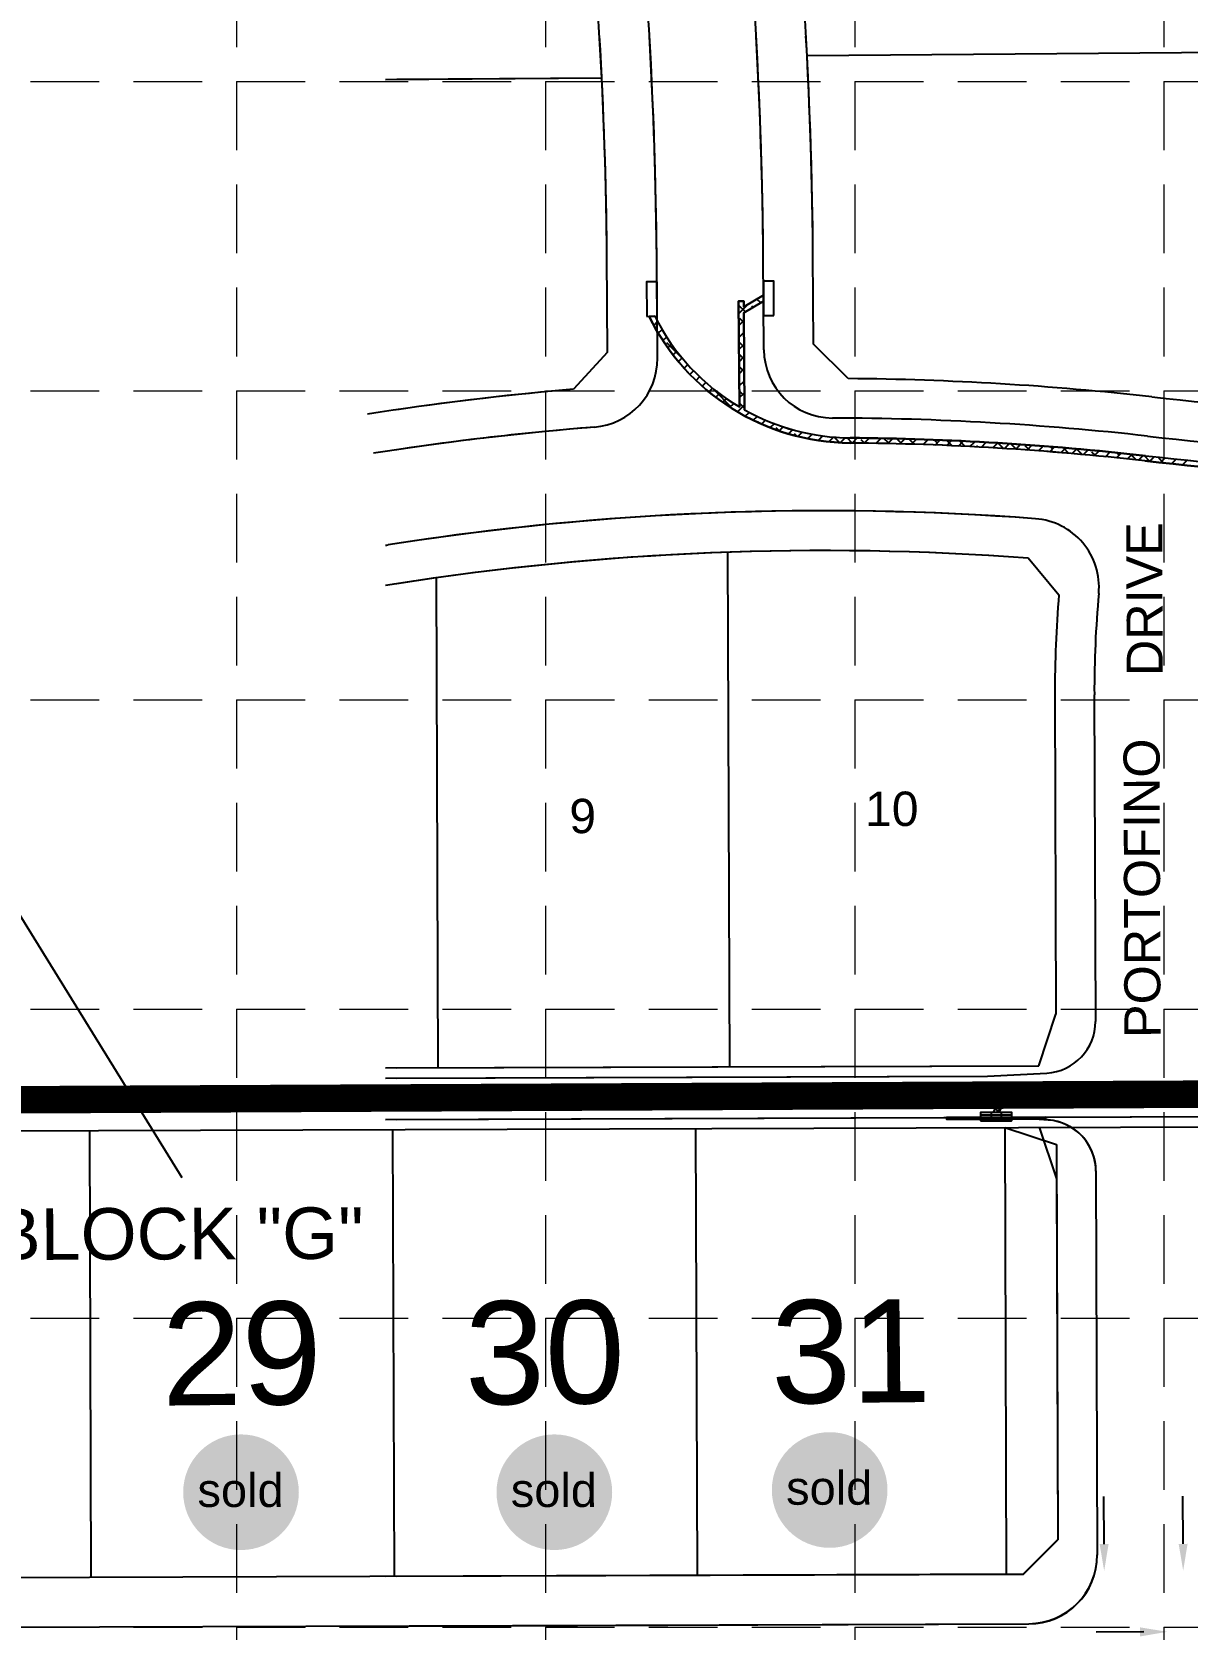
# Model space of a CAD drawing. Header units: inches. Extents: x 2468858 to 2474627, y 7110391 to 7114000.
# Drawn here: x 2470963.3 to 2471299.6, y 7112464.7 to 7112929.7 of the extents above; entities that cross this region are included whole.
import ezdxf
from ezdxf.enums import TextEntityAlignment as Align

# ---------------------------------------------------------------- set-up
doc = ezdxf.new("R2010")
doc.units = ezdxf.units.IN
doc.header["$MEASUREMENT"] = 0
doc.linetypes.add('HIDDEN', pattern=[0.375, 0.25, -0.125])
doc.linetypes.add('PHANTOM2', pattern=[3.15, 1.9, -0.25, 0.25, -0.25, 0.25, -0.25])
for name, color, linetype in [('AROW', 250, 'Continuous'), ('BASE', 7, 'Continuous'), ('BDY', 250, 'PHANTOM2'), ('BLOCKNO', 250, 'Continuous'), ('EROSION BLANKET', 84, 'Continuous'), ('ex-pvmt', 7, 'Continuous'), ('ex-row', 1, 'Continuous'), ('ex-stm', 9, 'Continuous'), ('EXIST', 250, 'Continuous'), ('EXPVMT', 250, 'Continuous'), ('EXSTM', 250, 'Continuous'), ('FLOW', 250, 'Continuous'), ('FUTURE', 250, 'Continuous'), ('GRID', 254, 'HIDDEN'), ('LIMITS OF DISTUBANCE', 1, 'HIDDEN'), ('LOT', 250, 'Continuous'), ('LOTNO', 250, 'Continuous'), ('PVMT', 250, 'Continuous'), ('SODDED LOT', 2, 'Continuous'), ('SROW', 250, 'Continuous'), ('STRNAMES', 250, 'Continuous')]:
    doc.layers.add(name, color=color, linetype=linetype)
doc.styles.add('ryland', font='ARIAL.TTF', dxfattribs={"height": 25})
doc.styles.get("Standard").update_dxf_attribs({"font": 'ARIAL.TTF'})

# ---------------------------------------------------------------- blocks, each defined once
blk = doc.blocks.new('1DB')
at = {"layer": 'FLOW'}
for p, q in [((6.25, 13), (20.07, 13)), ((6.25, -13.5), (20.07, -13.5))]:
    blk.add_line(p, q, dxfattribs=at)
for points in [[(7.28, 11.68), (7.28, 14.32), (-0.62, 13)], [(7.28, -14.32), (7.28, -11.68), (-0.62, -13)]]:
    blk.add_solid(points, dxfattribs=at)
blk = doc.blocks.new('1D')
at = {"layer": 'FLOW'}
for p, q in [((7.37, 11.5), (21.23, 11.5)), ((7.37, -11.5), (21.23, -11.5))]:
    blk.add_line(p, q, dxfattribs=at)
for points in [[(7.37, 10.2), (7.37, 12.8), (-0.43, 11.5)], [(7.37, -12.8), (7.37, -10.2), (-0.43, -11.5)]]:
    blk.add_solid(points, dxfattribs=at)
blk = doc.blocks.new('Sold')
h = blk.add_hatch(color=7)
h.paths.add_polyline_path([(38.78, 18.77, 1), (0.52, 18.77, 1)])
h.paths.add_polyline_path([(2.42, 10.89), (36.59, 10.89), (36.59, 27.86), (2.42, 27.86)], flags=24)
at = {"layer": 'BASE', "color": 7, "style": 'ryland'}
blk.add_text('sold', height=11.127, dxfattribs=at).set_placement((19.5, 13.9), align=Align.CENTER)

msp = doc.modelspace()

# ---------------------------------------------------------------- hatches: boundary and pattern name
at = {"layer": 'ex-pvmt'}
h = msp.add_hatch(dxfattribs=at)
h.set_pattern_fill('ANSI31', color=5, angle=0.5429, style=0)
h.set_pattern_definition([(45.5429055, (2464147.5662, 7106110.70137), (-0.0892218899, 0.0875468695), [])])
h.paths.add_polyline_path([(2471258.45, 7112613.23), (2471258.45, 7112613.73), (2471229.59, 7112613.64), (2471229.59, 7112613.14), (2471239.59, 7112613.17), (2471239.59, 7112612.67), (2471248.45, 7112612.7), (2471248.45, 7112613.2)])
at = {"layer": 'EXPVMT'}
h = msp.add_hatch(dxfattribs=at)
h.set_pattern_fill('ANSI31', color=5, angle=0.5429, style=0)
h.set_pattern_definition([(45.5429055, (2464147.56629, 7106110.70135), (-0.0892218899, 0.0875468695), [])])
h.paths.add_polyline_path([(2471258.45, 7112613.23), (2471258.45, 7112613.73), (2471229.59, 7112613.64), (2471229.59, 7112613.14), (2471239.59, 7112613.17), (2471239.59, 7112612.67), (2471248.45, 7112612.7), (2471248.45, 7112613.2)])
at = {"layer": 'SODDED LOT'}
h = msp.add_hatch(dxfattribs=at)
h.set_pattern_fill('ANSI31', color=256, scale=30, style=0)
h.set_pattern_definition([(45, (0, 0), (-2.6516504294, 2.6516504294), [])])
h.paths.add_polyline_path([(2473645.39, 7113690.66), (2473644.98, 7113704.58), (2473380.05, 7113706.22), (2473375.55, 7113692.3), (2473381.69, 7113694.76), (2473634.33, 7113693.94)])
h.paths.add_polyline_path([(2473661.81, 7113026.94), (2473687.47, 7113025.61), (2473728.46, 7113019.28), (2473771.12, 7113012.61), (2473800.78, 7113000.62), (2473816.11, 7112991.96), (2473817.62, 7112992.3), (2473826.58, 7112958.99), (2473778.33, 7112869.43), (2473754.23, 7112818.27), (2473704.86, 7112707.31), (2473675.95, 7112628.52), (2473649.37, 7112551.6), (2473609.35, 7112401.13), (2473621.99, 7112397.24), (2473660.24, 7112541.42), (2473686.99, 7112623.57), (2473721.05, 7112713.98), (2473756.54, 7112795.8), (2473776.21, 7112842.14), (2473803.69, 7112892.8), (2473821.26, 7112931.75), (2473838.19, 7112953.92), (2473843.82, 7112970.36), (2473841.57, 7112984.99), (2473834.36, 7112995.8), (2473821.75, 7113003.46), (2473803.51, 7113011.56), (2473780.76, 7113020.12), (2473754.18, 7113027.78), (2473717.91, 7113032.73), (2473683.75, 7113037.76), (2473675.22, 7113037.54), (2473668.46, 7113034.66), (2473663.02, 7113029.01)])
h.paths.add_polyline_path([(2473971.46, 7113199.84), (2473953.3, 7113211.94), (2473941.19, 7113192.09), (2473861.1, 7113065.57), (2473810.53, 7113087.5), (2473761.17, 7113101.51), (2473720.96, 7113106.99), (2473697.2, 7113110.44), (2473674.12, 7113113.74), (2473679.51, 7113105.34), (2473686.71, 7113099.95), (2473703.5, 7113097.55), (2473742.47, 7113092.16), (2473787.44, 7113083.17), (2473826.42, 7113069.98), (2473851, 7113058.59), (2473862.39, 7113053.19), (2473874.39, 7113053.49), (2473885.78, 7113058.29), (2473895.97, 7113069.68), (2473937.95, 7113137.71), (2473969.87, 7113198.61)])
h.paths.add_polyline_path([(2474189.42, 7113705.55), (2474212.71, 7113695.29), (2474173.05, 7113585.51), (2474125.46, 7113471.59), (2474078.44, 7113374.03), (2473995.24, 7113231.38), (2473980.72, 7113211.84), (2473961.73, 7113224.12), (2474019.25, 7113316.23), (2474060.01, 7113393.26), (2474123.11, 7113525), (2474155.5, 7113608.17)])
h.paths.add_polyline_path([(2472149.87, 7113580.61), (2472139.15, 7113587.25), (2472148.34, 7113599.5), (2472129.96, 7113617.37), (2472301.04, 7113620.95), (2472421.05, 7113670.47), (2472435.86, 7113657.7), (2472418.5, 7113656.68), (2472386.32, 7113644.43), (2472349.55, 7113630.65), (2472301.04, 7113613.8), (2472253.54, 7113608.18), (2472206.05, 7113607.67), (2472182.05, 7113606.65), (2472168.77, 7113602.57), (2472156, 7113590.31)])
h.paths.add_polyline_path([(2472770.94, 7113693.31), (2472783.83, 7113696.4), (2473029.19, 7113695.37), (2473046.2, 7113689.7), (2473045.68, 7113705.68), (2472771.46, 7113707.22)])
h.paths.add_polyline_path([(2472613.26, 7113048.11), (2472742.65, 7113047.89), (2472742.87, 7112984.1), (2472740.21, 7112975.02), (2472732.24, 7112966.82), (2472722.71, 7112964.61), (2472628.32, 7112964.83), (2472620.35, 7112967.71), (2472615.69, 7112974.13), (2472614.14, 7112982.33), (2472613.26, 7112995.17)])
h.paths.add_polyline_path([(2471336.5, 7111475.41), (2471335.53, 7111275.42), (2470491.66, 7111254.32), (2470479.59, 7111328.94), (2470466.02, 7111461.6), (2470553.43, 7111470.9), (2470638.4, 7111473.12)])
h.paths.add_polyline_path([(2473446.67, 7112356.48), (2473471.9, 7112308.47), (2473532.94, 7112257.21), (2473501.2, 7112186.43), (2473329.47, 7112103.43), (2473116.22, 7112035.9), (2473103.2, 7112106.69), (2473072.63, 7112126.65), (2472815.11, 7111934.94), (2472802.33, 7111780.66), (2472622.31, 7111675.22), (2472617.64, 7111803.67), (2472501.02, 7111721.1), (2472320.82, 7111594.38), (2472182.92, 7111519.02), (2472068.92, 7111484.1), (2471932.85, 7111463.88), (2471923.66, 7111337.05), (2471693.82, 7111327.86), (2471696.08, 7111477.57), (2471836.92, 7111477.57), (2471858.78, 7111468.52), (2471876.58, 7111467.89), (2471898.13, 7111477.88), (2471906.24, 7111490.37), (2471909.37, 7111504.1), (2471908.12, 7111517.84), (2471903.75, 7111528.77), (2471899.69, 7111538.75), (2471899.78, 7111997.71), (2471902.82, 7112006.8), (2471908.61, 7112013.14), (2471915.23, 7112016.45), (2471926.26, 7112016.45), (2472502.65, 7112016.18), (2472510.04, 7112014.97), (2472516.23, 7112010.27), (2472519.86, 7112006.24), (2472597.23, 7111900.26), (2472601.63, 7111894), (2472601.97, 7111890.79), (2472601.97, 7111885.88), (2472602.14, 7111880.64), (2472603.49, 7111873.53), (2472605.53, 7111864.06), (2472610.94, 7111855.26), (2472618.72, 7111847.65), (2472625.66, 7111842.74), (2472634.12, 7111839.53), (2472648.17, 7111837.16), (2472661.03, 7111839.36), (2472670.85, 7111843.93), (2472681.25, 7111852.18), (2472689.32, 7111863.68), (2472693.24, 7111876.13), (2472698.54, 7111882.82), (2472979.47, 7112088.66), (2473047.7, 7112135.28), (2473102.11, 7112161.18), (2473168.62, 7112185.36), (2473235.48, 7112199.35), (2473286.97, 7112219.37), (2473338.95, 7112250.36), (2473378.05, 7112286.58), (2473406.65, 7112322.33), (2473434.97, 7112369.64)])
h.paths.add_polyline_path([(2469394.72, 7112321.68), (2469408.62, 7112317.35), (2469404.61, 7112306.55), (2469398.28, 7112300.53), (2469390.56, 7112297.13), (2469383.91, 7112297.75), (2469371.4, 7112301.14), (2469261.63, 7112337.75), (2469252.63, 7112344.02), (2469246.91, 7112352.88), (2469243.9, 7112361.06), (2469244.31, 7112369.38), (2469247.04, 7112379.88), (2469254.13, 7112392.28), (2469258.63, 7112404.82), (2469259.86, 7112413.96), (2469268.32, 7112441.06), (2469285.1, 7112497.6), (2469297.51, 7112549.94), (2469306.04, 7112604.22), (2469344.05, 7112603.83), (2469331.64, 7112539.47), (2469306.04, 7112437.89), (2469285.48, 7112378.57), (2469297.12, 7112353.37)])
h.paths.add_polyline_path([(2469215.25, 7111699.11), (2469133.16, 7111698.8), (2469133.12, 7111837.42), (2469136.78, 7111854.07), (2469131.5, 7111869.1), (2469132.54, 7111935.15), (2469148.79, 7112051.43), (2469175.43, 7112146.92), (2469214.08, 7112259.79), (2469218.22, 7112266.73), (2469223.73, 7112271.92), (2469228.76, 7112275.22), (2469234.9, 7112277.11), (2469242.61, 7112277.42), (2469249.21, 7112276.01), (2469256.45, 7112274.12), (2469362.5, 7112239.2), (2469368.95, 7112235.11), (2469372.09, 7112231.49), (2469374.61, 7112225.05), (2469375.55, 7112217.02), (2469372.57, 7112206.8), (2469260.7, 7112244.71), (2469237.57, 7112231.81), (2469223.88, 7112159.46), (2469213.8, 7112077.45), (2469211.79, 7111997.38), (2469212.59, 7111919.31)])
edge = h.paths.add_edge_path()
edge.add_line((2469946.69, 7111538.54), (2469944.94, 7111523.5))
edge.add_line((2469944.94, 7111523.5), (2469929.5, 7111368.54))
edge.add_line((2469929.5, 7111368.54), (2469627.82, 7111363.41))
edge.add_line((2469627.82, 7111363.41), (2469640.14, 7111528.56))
edge.add_line((2469640.14, 7111528.56), (2469611.1, 7111528.96))
edge.add_line((2469611.1, 7111528.96), (2469563.64, 7111542.06))
edge.add_line((2469563.64, 7111542.06), (2469395.72, 7111608.85))
edge.add_line((2469395.72, 7111608.85), (2469312.31, 7111524.84))
edge.add_line((2469312.31, 7111524.84), (2469259.94, 7111580.22))
edge.add_line((2469259.94, 7111580.22), (2469329.02, 7111646.45))
edge.add_line((2469329.02, 7111646.45), (2469327.64, 7111656.69))
edge.add_line((2469327.64, 7111656.69), (2469327.34, 7111668.01))
edge.add_line((2469327.34, 7111668.01), (2469328.7, 7111676.32))
edge.add_line((2469328.7, 7111676.32), (2469331.57, 7111684.93))
edge.add_line((2469331.57, 7111684.93), (2469335.65, 7111692.02))
edge.add_line((2469335.65, 7111692.02), (2469336.86, 7111699.72))
edge.add_line((2469336.86, 7111699.72), (2469350.6, 7111699.88))
edge.add_line((2469350.6, 7111699.88), (2469349.09, 7111695.19))
edge.add_line((2469349.09, 7111695.19), (2469344.26, 7111688.25))
edge.add_line((2469344.26, 7111688.25), (2469339.88, 7111679.79))
edge.add_arc((2469382.62, 7111662.98), 45.93, 158.5343, 290.6104)
edge.add_arc((2469402.89, 7111601.9), 18.55, 61.3608, 102.7575, ccw=False)
edge.add_line((2469411.78, 7111618.18), (2469554, 7111560.87))
edge.add_line((2469554, 7111560.87), (2469580.43, 7111552.5))
edge.add_line((2469580.43, 7111552.5), (2469597.93, 7111547.75))
edge.add_line((2469597.93, 7111547.75), (2469618.84, 7111543.76))
edge.add_line((2469618.84, 7111543.76), (2469652.78, 7111539.88))
edge.add_line((2469652.78, 7111539.88), (2469703, 7111539.88))
edge.add_line((2469703, 7111539.88), (2469903.74, 7111540.59))
edge.add_line((2469903.74, 7111540.59), (2469929.65, 7111539.77))
edge.add_line((2469929.65, 7111539.77), (2469946.69, 7111538.54))

# ---------------------------------------------------------------- linework, layer by layer
at = {"layer": 'AROW', "color": 7}
msp.add_line((2471246.53, 7112610.76), (2471246.97, 7112480.76), dxfattribs=at)
at = {"layer": 'BDY', "ltscale": 300}
msp.add_line((2470799.97, 7112931.2), (2471006.93, 7112596.21), dxfattribs=at)
at = {"layer": 'BDY', "color": 7, "linetype": 'Continuous'}
msp.add_line((2470604.37, 7112608.57), (2471712.15, 7112612.35), dxfattribs=at)
at = {"layer": 'ex-pvmt'}
for p, q in [((2471145.42, 7112834.71), (2471145.19, 7112864.4)), ((2471176.4, 7112837.13), (2471176.19, 7112864.63)), ((2471272.6, 7112736.74), (2471272.93, 7112641.63)), ((2471066.29, 7112625.08), (2471241.48, 7112625.68)), ((2471241.48, 7112625.68), (2471258.73, 7112626.6)), ((2471066.29, 7112613.08), (2471415.52, 7112614.27)), ((2471239.59, 7112614.42), (2471248.45, 7112614.45)), ((2471248.45, 7112613.73), (2471259.21, 7112612.92)), ((2471273.07, 7112598.01), (2471273.46, 7112486.28)), ((2471066.29, 7112465.58), (2471253.52, 7112466.22))]:
    msp.add_line(p, q, dxfattribs=at)
at = {"layer": 'ex-pvmt', "color": 5}
for p, q in [((2471242.54, 7112615.18), (2471242.54, 7112613.68)), ((2471245.49, 7112615.19), (2471245.5, 7112613.69))]:
    msp.add_line(p, q, dxfattribs=at)
for points in [[(2471142.32, 7112846.88), (2471145.32, 7112846.9), (2471145.25, 7112856.9), (2471142.25, 7112856.88)], [(2471179.32, 7112847.16), (2471179.25, 7112857.16), (2471176.25, 7112857.13), (2471176.32, 7112847.13)], [(2471258.45, 7112613.23), (2471258.45, 7112613.73), (2471229.59, 7112613.64), (2471229.59, 7112613.14), (2471239.59, 7112613.17), (2471239.59, 7112612.67), (2471248.45, 7112612.7), (2471248.45, 7112613.2)], [(2471239.59, 7112612.67), (2471239.59, 7112615.17), (2471248.45, 7112615.2), (2471248.45, 7112612.7)]]:
    msp.add_lwpolyline(points, close=True, dxfattribs=at)
at = {"layer": 'ex-pvmt'}
for centre, radius, start, end in [((2469880.73, 7112854.87), 1264.5, 0.43179, 3.33444), ((2469880.73, 7112854.87), 1295.5, 0.43179, 3.25456), ((2471196.4, 7112837.28), 20, 180.4318, 269.8366), ((2471125.42, 7112834.56), 20, 274.5512, 0.4318), ((2471193.94, 7111973.78), 843.5, 94.55121, 98.94501), ((2471193.94, 7111973.78), 843.5, 83.59043, 89.83659), ((2471417.21, 7113961.28), 1156.5, 263.59043, 270.19561), ((2471193.94, 7111973.78), 816.5, 85.67733, 98.94501), ((2471253.97, 7112768.02), 20, 354.8032, 85.6773), ((2470882.96, 7113949.46), 1183.5, 278.91133, 278.94501), ((2471586.1, 7112737.81), 313.5, 174.8032, 180.1954), ((2471257.93, 7112641.58), 15, 273.0578, 0.1954), ((2471258.07, 7112597.96), 15, 0.1954, 85.6775), ((2471253.46, 7112486.22), 20, 270.1954, 0.1954)]:
    msp.add_arc(centre, radius, start, end, dxfattribs=at)
at = {"layer": 'ex-row', "color": 7}
for p, q in [((2471200.96, 7112828.76), (2471190.89, 7112838.78)), ((2471130.9, 7112836.46), (2471121.01, 7112825.67)), ((2471253.36, 7112776.59), (2471262.31, 7112765.84)), ((2471261.1, 7112736.7), (2471261.42, 7112643.74)), ((2471256.47, 7112628.73), (2471261.42, 7112643.74)), ((2471066.29, 7112628.08), (2471256.47, 7112628.73)), ((2471246.53, 7112610.69), (2471261.55, 7112605.74)), ((2471261.55, 7112605.74), (2471261.94, 7112490.74)), ((2471251.97, 7112480.71), (2471261.94, 7112490.74)), ((2471066.29, 7112480.08), (2471251.97, 7112480.71))]:
    msp.add_line(p, q, dxfattribs=at)
for points in [[(2471130.9, 7112836.46), (2471130.69, 7112864.29, 0.012835), (2471128.56, 7112928.42, -0.025555)], [(2471190.89, 7112838.78), (2471190.69, 7112864.74, 0.01216), (2471188.66, 7112928.42, -0.02491)], [(2471066.29, 7112768.61, 0.000524), (2471068.77, 7112768.99, -0.057564), (2471253.36, 7112776.59, 0.028828)]]:
    msp.add_lwpolyline(points, format="xyb", dxfattribs=at)
for centre, radius, start, end in [((2471193.94, 7111973.78), 855, 83.59043, 89.52912), ((2471193.94, 7111973.78), 855, 94.89291, 98.94501), ((2471417.21, 7113961.28), 1145, 263.59043, 270.19561), ((2471586.1, 7112737.81), 325, 175.0526, 180.1954)]:
    msp.add_arc(centre, radius, start, end, dxfattribs=at)
at = {"layer": 'ex-stm', "color": 5}
for p, q in [((2471170.54, 7112851.34), (2471169.04, 7112851.33)), ((2471169.04, 7112851.23), (2471169.14, 7112851.33)), ((2471169.04, 7112851.33), (2471169.27, 7112820.5)), ((2471170.55, 7112849.64), (2471170.54, 7112851.34)), ((2471176.28, 7112853), (2471170.55, 7112849.64)), ((2471170.57, 7112847.9), (2471176.29, 7112851.27)), ((2471175.47, 7112850.78), (2471174.37, 7112851.88)), ((2471175.95, 7112851.07), (2471176.29, 7112851.41)), ((2471176.29, 7112851.27), (2471176.28, 7112853)), ((2471144.66, 7112846.89), (2471142.99, 7112846.88)), ((2471143.15, 7112846.55), (2471143.49, 7112846.89)), ((2471171.02, 7112848.17), (2471169.05, 7112850.13)), ((2471169.07, 7112847.72), (2471171.6, 7112850.25)), ((2471170.59, 7112845.06), (2471169.38, 7112846.26)), ((2471170.78, 7112819.63), (2471170.57, 7112847.9)), ((2471173.24, 7112849.48), (2471172.92, 7112849.8)), ((2471144.36, 7112844.23), (2471145.47, 7112845.33)), ((2471145.65, 7112841.98), (2471146.75, 7112843.07)), ((2471169.1, 7112844.21), (2471170.58, 7112845.7)), ((2471169.12, 7112840.7), (2471170.61, 7112842.19)), ((2471147.01, 7112839.8), (2471148.1, 7112840.89)), ((2471152.52, 7112834.84), (2471148.17, 7112839.19)), ((2471148.44, 7112837.7), (2471149.52, 7112838.78)), ((2471170.27, 7112838.31), (2471169.13, 7112839.44)), ((2471169.15, 7112837.19), (2471170.64, 7112838.68)), ((2471149.95, 7112835.67), (2471151.02, 7112836.74)), ((2471151.52, 7112833.7), (2471152.58, 7112834.77)), ((2471153.16, 7112831.81), (2471154.22, 7112832.87)), ((2471170.67, 7112834.37), (2471169.16, 7112835.88)), ((2471169.18, 7112833.68), (2471170.66, 7112835.17)), ((2471154.86, 7112829.98), (2471155.92, 7112831.04)), ((2471156.64, 7112828.22), (2471157.7, 7112829.28)), ((2471169.2, 7112830.17), (2471170.69, 7112831.66)), ((2471169.23, 7112826.66), (2471170.72, 7112828.15)), ((2471170.7, 7112830.81), (2471169.38, 7112832.12)), ((2471158.48, 7112826.52), (2471159.54, 7112827.59)), ((2471160.39, 7112824.9), (2471161.45, 7112825.96)), ((2471166.73, 7112820.63), (2471162.31, 7112825.05)), ((2471162.37, 7112823.34), (2471163.44, 7112824.41)), ((2471170.27, 7112824.17), (2471169.24, 7112825.2)), ((2471169.25, 7112823.16), (2471170.74, 7112824.64)), ((2471164.41, 7112821.85), (2471165.49, 7112822.93)), ((2471166.53, 7112820.43), (2471167.61, 7112821.52)), ((2471168.72, 7112819.08), (2471170.77, 7112821.14)), ((2471170.78, 7112820.12), (2471169.27, 7112821.63)), ((2471170.98, 7112817.81), (2471172.09, 7112818.92)), ((2471172.03, 7112818.86), (2471171.85, 7112819.05)), ((2471173.32, 7112816.62), (2471174.44, 7112817.74)), ((2471175.13, 7112815.77), (2471174.69, 7112816.21)), ((2471175.74, 7112815.5), (2471176.88, 7112816.64)), ((2471178.24, 7112814.47), (2471179.4, 7112815.63)), ((2471180.95, 7112813.48), (2471179.99, 7112814.45)), ((2471180.83, 7112813.52), (2471182.02, 7112814.71)), ((2471183.52, 7112812.67), (2471184.73, 7112813.88)), ((2471185.97, 7112812), (2471185.29, 7112812.68)), ((2471186.3, 7112811.92), (2471187.54, 7112813.16)), ((2471189.19, 7112811.27), (2471190.47, 7112812.55)), ((2471192.2, 7112810.74), (2471193.52, 7112812.07)), ((2471193.25, 7112811.79), (2471192.88, 7112812.16)), ((2471195.33, 7112810.34), (2471196.71, 7112811.72)), ((2471198.48, 7112810.1), (2471196.87, 7112811.71)), ((2471198.61, 7112810.09), (2471200.06, 7112811.53)), ((2471202.12, 7112810), (2471200.6, 7112811.52)), ((2471202.06, 7112810), (2471203.54, 7112811.48)), ((2471205.69, 7112809.95), (2471204.74, 7112810.91)), ((2471205.55, 7112809.96), (2471207.03, 7112811.43)), ((2471209.03, 7112809.9), (2471210.5, 7112811.37)), ((2471212.69, 7112810.03), (2471211.36, 7112811.36)), ((2471212.5, 7112809.83), (2471213.97, 7112811.3)), ((2471216.52, 7112809.73), (2471214.98, 7112811.27)), ((2471215.95, 7112809.75), (2471217.41, 7112811.21)), ((2471220.16, 7112809.63), (2471218.88, 7112810.91)), ((2471219.39, 7112809.65), (2471220.84, 7112811.11)), ((2471222.81, 7112809.54), (2471224.26, 7112810.99)), ((2471226.84, 7112810.03), (2471225.93, 7112810.93)), ((2471226.22, 7112809.41), (2471227.67, 7112810.86)), ((2471231.19, 7112809.21), (2471229.62, 7112810.78)), ((2471229.62, 7112809.28), (2471231.06, 7112810.72)), ((2471233.01, 7112809.13), (2471234.44, 7112810.56)), ((2471234.9, 7112809.04), (2471233.32, 7112810.61)), ((2471236.38, 7112808.96), (2471237.81, 7112810.39)), ((2471238.62, 7112808.84), (2471238.33, 7112809.14)), ((2471239.74, 7112808.78), (2471241.16, 7112810.21)), ((2471240.98, 7112810.03), (2471240.77, 7112810.23)), ((2471243.08, 7112808.59), (2471244.5, 7112810.01)), ((2471246.13, 7112808.41), (2471244.53, 7112810.01)), ((2471246.41, 7112808.39), (2471247.83, 7112809.8)), ((2471249.91, 7112808.16), (2471248.3, 7112809.77)), ((2471249.73, 7112808.18), (2471251.14, 7112809.58)), ((2471253.71, 7112807.9), (2471252.47, 7112809.14)), ((2471253.04, 7112807.95), (2471254.44, 7112809.35)), ((2471256.34, 7112807.71), (2471257.73, 7112809.11)), ((2471259.62, 7112807.45), (2471261.01, 7112808.85)), ((2471260.42, 7112808.26), (2471259.73, 7112808.95)), ((2471262.89, 7112807.19), (2471264.28, 7112808.58)), ((2471265.22, 7112806.99), (2471263.58, 7112808.64)), ((2471266.15, 7112806.91), (2471267.53, 7112808.3)), ((2471269.1, 7112806.65), (2471267.45, 7112808.31)), ((2471269.4, 7112806.63), (2471270.78, 7112808.01)), ((2471273, 7112806.29), (2471271.91, 7112807.37)), ((2471272.63, 7112806.33), (2471274.01, 7112807.7)), ((2471275.86, 7112806.01), (2471277.23, 7112807.39)), ((2471279.07, 7112805.69), (2471280.44, 7112807.06)), ((2471279.87, 7112806.49), (2471279.17, 7112807.19)), ((2471282.27, 7112805.36), (2471283.63, 7112806.72)), ((2471284.81, 7112805.08), (2471283.12, 7112806.78)), ((2471285.46, 7112805.01), (2471286.82, 7112806.37)), ((2471288.79, 7112804.64), (2471287.09, 7112806.34)), ((2471288.64, 7112804.66), (2471290, 7112806.02)), ((2471292.76, 7112804.21), (2471291.36, 7112805.61)), ((2471291.83, 7112804.31), (2471293.19, 7112805.67)), ((2471295.02, 7112803.97), (2471296.39, 7112805.33)), ((2471298.22, 7112803.63), (2471299.59, 7112805)), ((2471299.31, 7112804.72), (2471298.97, 7112805.06)), ((2471296.71, 7112803.79), (2471296.66, 7112803.84)), ((2471245.22, 7112618.94), (2471243.16, 7112615.18)), ((2471245.22, 7112618.94), (2471243.16, 7112615.18)), ((2471660.96, 7112621.86), (2471243.48, 7112620.43)), ((2471660.96, 7112621.86), (2471243.48, 7112620.43)), ((2471243.48, 7112620.43), (2471243.49, 7112618.93)), ((2471243.48, 7112620.43), (2471243.49, 7112618.93)), ((2471243.49, 7112618.93), (2471245.22, 7112618.94)), ((2471243.49, 7112618.93), (2471245.22, 7112618.94)), ((2471244.34, 7112618.94), (2471245.85, 7112620.44)), ((2471244.87, 7112615.19), (2471246.93, 7112618.94)), ((2471244.87, 7112615.19), (2471246.93, 7112618.94)), ((2471248.05, 7112619.11), (2471246.71, 7112620.44)), ((2471246.93, 7112618.94), (2471443.73, 7112619.62)), ((2471246.93, 7112618.94), (2471443.73, 7112619.62)), ((2471247.89, 7112618.95), (2471249.39, 7112620.45)), ((2471251.73, 7112618.96), (2471250.24, 7112620.46)), ((2471251.44, 7112618.96), (2471252.94, 7112620.46)), ((2471255.25, 7112618.97), (2471254.24, 7112619.99)), ((2471254.98, 7112618.97), (2471256.49, 7112620.48)), ((2471258.53, 7112618.98), (2471260.04, 7112620.49)), ((2471262.19, 7112619.11), (2471260.81, 7112620.49)), ((2471262.08, 7112619), (2471263.58, 7112620.5)), ((2471265.82, 7112619.01), (2471264.33, 7112620.5)), ((2471265.63, 7112619.01), (2471267.13, 7112620.51)), ((2471269.35, 7112619.02), (2471268.38, 7112619.99)), ((2471269.17, 7112619.02), (2471270.68, 7112620.53)), ((2471272.72, 7112619.03), (2471274.23, 7112620.54)), ((2471276.33, 7112619.11), (2471274.9, 7112620.54)), ((2471276.27, 7112619.04), (2471277.78, 7112620.55)), ((2471279.92, 7112619.06), (2471278.42, 7112620.55)), ((2471279.82, 7112619.06), (2471281.32, 7112620.56)), ((2471283.44, 7112619.07), (2471282.52, 7112619.99)), ((2471283.37, 7112619.07), (2471284.87, 7112620.57)), ((2471286.91, 7112619.08), (2471288.42, 7112620.59)), ((2471290.47, 7112619.11), (2471288.99, 7112620.59)), ((2471290.46, 7112619.09), (2471291.97, 7112620.6)), ((2471294.01, 7112619.1), (2471292.52, 7112620.6)), ((2471294.01, 7112619.1), (2471295.51, 7112620.61)), ((2471297.54, 7112619.12), (2471296.66, 7112619.99)), ((2471297.56, 7112619.12), (2471299.06, 7112620.62)), ((2471243.16, 7112615.18), (2471244.87, 7112615.19)), ((2471243.16, 7112615.18), (2471244.87, 7112615.19)), ((2471244.51, 7112615.57), (2471243.78, 7112616.31)), ((2471244.13, 7112615.18), (2471245.77, 7112616.83)), ((2471246.13, 7112617.49), (2471245.4, 7112618.22))]:
    msp.add_line(p, q, dxfattribs=at)
msp.add_lwpolyline([(2471419.77, 7112797.54, -0.028527), (2471287.29, 7112804.81, 0.025803), (2471201.48, 7112810, -0.284145), (2471142.99, 7112846.88), (2471144.66, 7112846.89, 0.143323), (2471169.27, 7112820.5), (2471169.04, 7112851.33), (2471170.54, 7112851.34), (2471170.55, 7112849.64), (2471176.28, 7112853), (2471176.29, 7112851.27), (2471170.57, 7112847.9), (2471170.78, 7112819.63, 0.12558), (2471201.5, 7112811.5, -0.025803), (2471287.46, 7112806.3, 0.028527), (2471419.77, 7112799.04, -0.032264)], format="xyb", dxfattribs=at)
for centre, radius, start, end in [((2471202.07, 7112875.75), 65.75, 206.0432, 269.4923), ((2471202.07, 7112875.75), 64.25, 206.6862, 239.3113), ((2471202.07, 7112875.75), 64.25, 240.8613, 269.4923), ((2471194.1, 7111976.6), 833.44, 83.57988, 89.49225), ((2471194.1, 7111976.6), 834.94, 83.57989, 89.49225), ((2471417.21, 7113961.28), 1163.75, 263.59043, 270.12648), ((2471417.21, 7113961.28), 1162.25, 263.59044, 270.12648)]:
    msp.add_arc(centre, radius, start, end, dxfattribs=at)
at = {"layer": 'EXIST', "color": 252}
for p, q in [((2471331.57, 7112923.82), (2471188.97, 7112922.75)), ((2471331.57, 7112923.82), (2471188.97, 7112922.75)), ((2471129.22, 7112916.25), (2471066.29, 7112915.77)), ((2471129.22, 7112916.25), (2471069.57, 7112915.8)), ((2471200.96, 7112828.76), (2471190.89, 7112838.78)), ((2471130.9, 7112836.46), (2471121.01, 7112825.67)), ((2471165.84, 7112778.29), (2471166.35, 7112628.42)), ((2471165.84, 7112778.29), (2471166.35, 7112628.42)), ((2471253.36, 7112776.59), (2471262.31, 7112765.84)), ((2471080.96, 7112770.82), (2471081.45, 7112628.13)), ((2471080.96, 7112770.82), (2471081.45, 7112628.13)), ((2471261.1, 7112736.7), (2471261.42, 7112643.74)), ((2471256.47, 7112628.73), (2471261.42, 7112643.74)), ((2471069.57, 7112628.09), (2471256.47, 7112628.73))]:
    msp.add_line(p, q, dxfattribs=at)
for points in [[(2471130.9, 7112836.46), (2471130.69, 7112864.29, 0.03216), (2471119.16, 7113024.51, -0.089134), (2471131.69, 7113324.91, 0.035242), (2471137.33, 7113362.51, 0.035242)], [(2471190.89, 7112838.78), (2471190.69, 7112864.74, 0.03216), (2471178.61, 7113032.65, -0.089134), (2471190.25, 7113311.85, 0.035242), (2471197.15, 7113357.8, 0.035242)], [(2471069.57, 7112769.12, -0.057313), (2471253.36, 7112776.59, 0.028828)]]:
    msp.add_lwpolyline(points, format="xyb", dxfattribs=at)
for centre, radius, start, end in [((2471193.94, 7111973.78), 855, 83.59043, 89.52912), ((2471193.94, 7111973.78), 855, 94.89291, 98.36395), ((2471417.21, 7113961.28), 1145, 263.59043, 270.19561), ((2471586.1, 7112737.81), 325, 175.0526, 180.1954)]:
    msp.add_arc(centre, radius, start, end, dxfattribs=at)
at = {"layer": 'EXPVMT'}
for p, q in [((2471145.42, 7112834.71), (2471145.19, 7112864.4)), ((2471176.4, 7112837.13), (2471176.19, 7112864.63)), ((2471272.6, 7112736.74), (2471272.93, 7112641.63)), ((2471069.57, 7112625.09), (2471241.48, 7112625.68)), ((2471241.48, 7112625.68), (2471258.73, 7112626.6)), ((2471069.57, 7112613.09), (2471415.52, 7112614.27))]:
    msp.add_line(p, q, dxfattribs=at)
at = {"layer": 'EXPVMT', "color": 5}
for p, q in [((2471239.59, 7112614.42), (2471248.45, 7112614.45)), ((2471242.54, 7112615.18), (2471242.54, 7112613.68)), ((2471245.49, 7112615.19), (2471245.5, 7112613.69))]:
    msp.add_line(p, q, dxfattribs=at)
for points in [[(2471142.32, 7112846.88), (2471145.32, 7112846.9), (2471145.25, 7112856.9), (2471142.25, 7112856.88)], [(2471179.32, 7112847.16), (2471179.25, 7112857.16), (2471176.25, 7112857.13), (2471176.32, 7112847.13)], [(2471258.45, 7112613.23), (2471258.45, 7112613.73), (2471229.59, 7112613.64), (2471229.59, 7112613.14), (2471239.59, 7112613.17), (2471239.59, 7112612.67), (2471248.45, 7112612.7), (2471248.45, 7112613.2)], [(2471239.59, 7112612.67), (2471239.59, 7112615.17), (2471248.45, 7112615.2), (2471248.45, 7112612.7)]]:
    msp.add_lwpolyline(points, close=True, dxfattribs=at)
at = {"layer": 'EXPVMT'}
for centre, radius, start, end in [((2469880.73, 7112854.87), 1295.5, 0.43179, 7.79967), ((2469880.73, 7112854.87), 1264.5, 0.43179, 7.79967), ((2471196.4, 7112837.28), 20, 180.4318, 269.8366), ((2471125.42, 7112834.56), 20, 274.5512, 0.4318), ((2471193.94, 7111973.78), 843.5, 94.55121, 98.47882), ((2471193.94, 7111973.78), 843.5, 83.59043, 89.83659), ((2471417.21, 7113961.28), 1156.5, 263.59043, 270.19561), ((2471193.94, 7111973.78), 816.5, 85.67733, 98.76137), ((2471253.97, 7112768.02), 20, 354.8032, 85.6773), ((2471586.1, 7112737.81), 313.5, 174.8032, 180.1954), ((2471257.93, 7112641.58), 15, 273.0578, 0.1954)]:
    msp.add_arc(centre, radius, start, end, dxfattribs=at)
at = {"layer": 'EXSTM', "color": 5}
for p, q in [((2471245.22, 7112618.94), (2471243.16, 7112615.18)), ((2471660.96, 7112621.86), (2471243.48, 7112620.43)), ((2471243.48, 7112620.43), (2471243.49, 7112618.93)), ((2471243.49, 7112618.93), (2471245.22, 7112618.94)), ((2471244.87, 7112615.19), (2471246.93, 7112618.94)), ((2471246.93, 7112618.94), (2471443.73, 7112619.62)), ((2471243.16, 7112615.18), (2471244.87, 7112615.19))]:
    msp.add_line(p, q, dxfattribs=at)
msp.add_lwpolyline([(2471419.77, 7112797.54, -0.028527), (2471287.29, 7112804.81, 0.025803), (2471201.48, 7112810, -0.284145), (2471142.99, 7112846.88), (2471144.66, 7112846.89, 0.143323), (2471169.27, 7112820.5), (2471169.04, 7112851.33), (2471170.54, 7112851.34), (2471170.55, 7112849.64), (2471176.28, 7112853), (2471176.29, 7112851.27), (2471170.57, 7112847.9), (2471170.78, 7112819.63, 0.12558), (2471201.5, 7112811.5, -0.025803), (2471287.46, 7112806.3, 0.028527), (2471419.77, 7112799.04, -0.032264)], format="xyb", dxfattribs=at)
at = {"layer": 'FUTURE', "color": 7}
for p, q in [((2471156.53, 7112610.39), (2471156.98, 7112480.39)), ((2471246.53, 7112610.69), (2471261.55, 7112605.74)), ((2471261.55, 7112605.74), (2471261.94, 7112490.74)), ((2471273.08, 7112598.01), (2471273.46, 7112486.28)), ((2471251.97, 7112480.71), (2471261.94, 7112490.74)), ((2471069.57, 7112480.09), (2471251.97, 7112480.71)), ((2471069.57, 7112465.59), (2471253.52, 7112466.22))]:
    msp.add_line(p, q, dxfattribs=at)
for centre, radius, start, end in [((2471258.08, 7112597.96), 15, 0.1954, 85.8202), ((2471253.46, 7112486.22), 20, 270.1954, 0.1954)]:
    msp.add_arc(centre, radius, start, end, dxfattribs=at)
at = {"layer": 'GRID', "color": 252, "linetype": 'HIDDEN', "lineweight": 0, "ltscale": 80}
for p, q in [((2471022.87, 7113905.23), (2471022.87, 7110754.83)), ((2471112.87, 7113905.23), (2471112.87, 7110754.83)), ((2471202.87, 7113905.23), (2471202.87, 7110754.83)), ((2471292.87, 7113905.23), (2471292.87, 7110754.83)), ((2468952.87, 7112915.23), (2474532.87, 7112915.23)), ((2468952.87, 7112825.23), (2474532.87, 7112825.23)), ((2468952.87, 7112735.23), (2474532.87, 7112735.23)), ((2468952.87, 7112645.23), (2474532.87, 7112645.23)), ((2468952.87, 7112555.23), (2474532.87, 7112555.23)), ((2468952.87, 7112465.23), (2474532.87, 7112465.23))]:
    msp.add_line(p, q, dxfattribs=at)
at = {"layer": 'LIMITS OF DISTUBANCE', "ltscale": 300, "const_width": 8}
msp.add_lwpolyline([(2474233.07, 7113740.7), (2472501.01, 7113744.24), (2472291.49, 7113656.52), (2471779.55, 7113650.57), (2471734.83, 7113608.81), (2471735.82, 7113464.87), (2471704.36, 7113446.69), (2471705.42, 7112622.35), (2469299.78, 7112610.93)], dxfattribs=at)
at = {"layer": 'LOT', "color": 7}
for p, q in [((2470980.03, 7112609.85), (2470980.47, 7112479.85)), ((2471068.28, 7112610.15), (2471068.72, 7112480.15)), ((2471156.53, 7112610.45), (2471156.97, 7112480.45))]:
    msp.add_line(p, q, dxfattribs=at)
at = {"layer": 'PVMT'}
msp.add_line((2471259.17, 7112612.92), (2471248.45, 7112613.7), dxfattribs=at)
at = {"layer": 'PVMT', "color": 7}
for p, q in [((2471273.07, 7112598.08), (2471273.45, 7112486.35)), ((2470821.57, 7112464.81), (2471253.52, 7112466.28))]:
    msp.add_line(p, q, dxfattribs=at)
for centre, radius, start, end in [((2471258.07, 7112598.03), 15, 0.1954, 58.5538), ((2471253.45, 7112486.28), 20, 270.1954, 0.1954)]:
    msp.add_arc(centre, radius, start, end, dxfattribs=at)
at = {"layer": 'SROW', "color": 7}
for p, q in [((2471256.53, 7112610.79), (2471261.58, 7112595.81)), ((2471261.58, 7112595.81), (2471261.94, 7112490.81)), ((2471251.97, 7112480.78), (2471261.94, 7112490.81)), ((2470811.43, 7112479.28), (2471251.97, 7112480.78))]:
    msp.add_line(p, q, dxfattribs=at)

# ---------------------------------------------------------------- block references
at = {"layer": 'EROSION BLANKET', "xscale": 0.8800000000628643, "yscale": 0.8800000001210719, "zscale": 0.8800000000000001}
for p in [(2471006.89, 7112488.04), (2471098.11, 7112488.04), (2471178.26, 7112488.69)]:
    msp.add_blockref('Sold', p, dxfattribs=at)
at = {"layer": 'FLOW', "color": 7, "rotation": 90.19540547412036}
msp.add_blockref('1D', (2471286.97, 7112482.12), dxfattribs=at)
at = {"layer": 'FLOW', "color": 7, "xscale": -1, "rotation": 0.1954054742113254}
msp.add_blockref('1DB', (2471293.26, 7112450.92), dxfattribs=at)

# ---------------------------------------------------------------- texts
at = {"layer": 'BLOCKNO', "color": 7}
msp.add_text('BLOCK "G"', height=15, rotation=0.1954, dxfattribs=at).set_placement((2471005.88, 7112579.84), align=Align.MIDDLE)
at = {"layer": 'EXIST', "color": 252}
for s, p in [('10', (2471213.65, 7112703.52)), ('9', (2471123.65, 7112701.42))]:
    msp.add_text(s, height=10, dxfattribs=at).set_placement(p, align=Align.MIDDLE)
at = {"layer": 'LOTNO', "color": 7}
for s, p in [('29', (2471024.38, 7112545)), ('30', (2471112.62, 7112545.3)), ('31', (2471201.75, 7112545.61))]:
    msp.add_text(s, height=30, rotation=0.5429, dxfattribs=at).set_placement(p, align=Align.MIDDLE)
at = {"layer": 'STRNAMES', "color": 7}
for s, p in [('DRIVE', (2471292.52, 7112742.15)), ('PORTOFINO', (2471291.88, 7112636.81))]:
    msp.add_text(s, height=10.5, rotation=90.1954, dxfattribs=at).set_placement(p)

doc.saveas('drawing.dxf')
